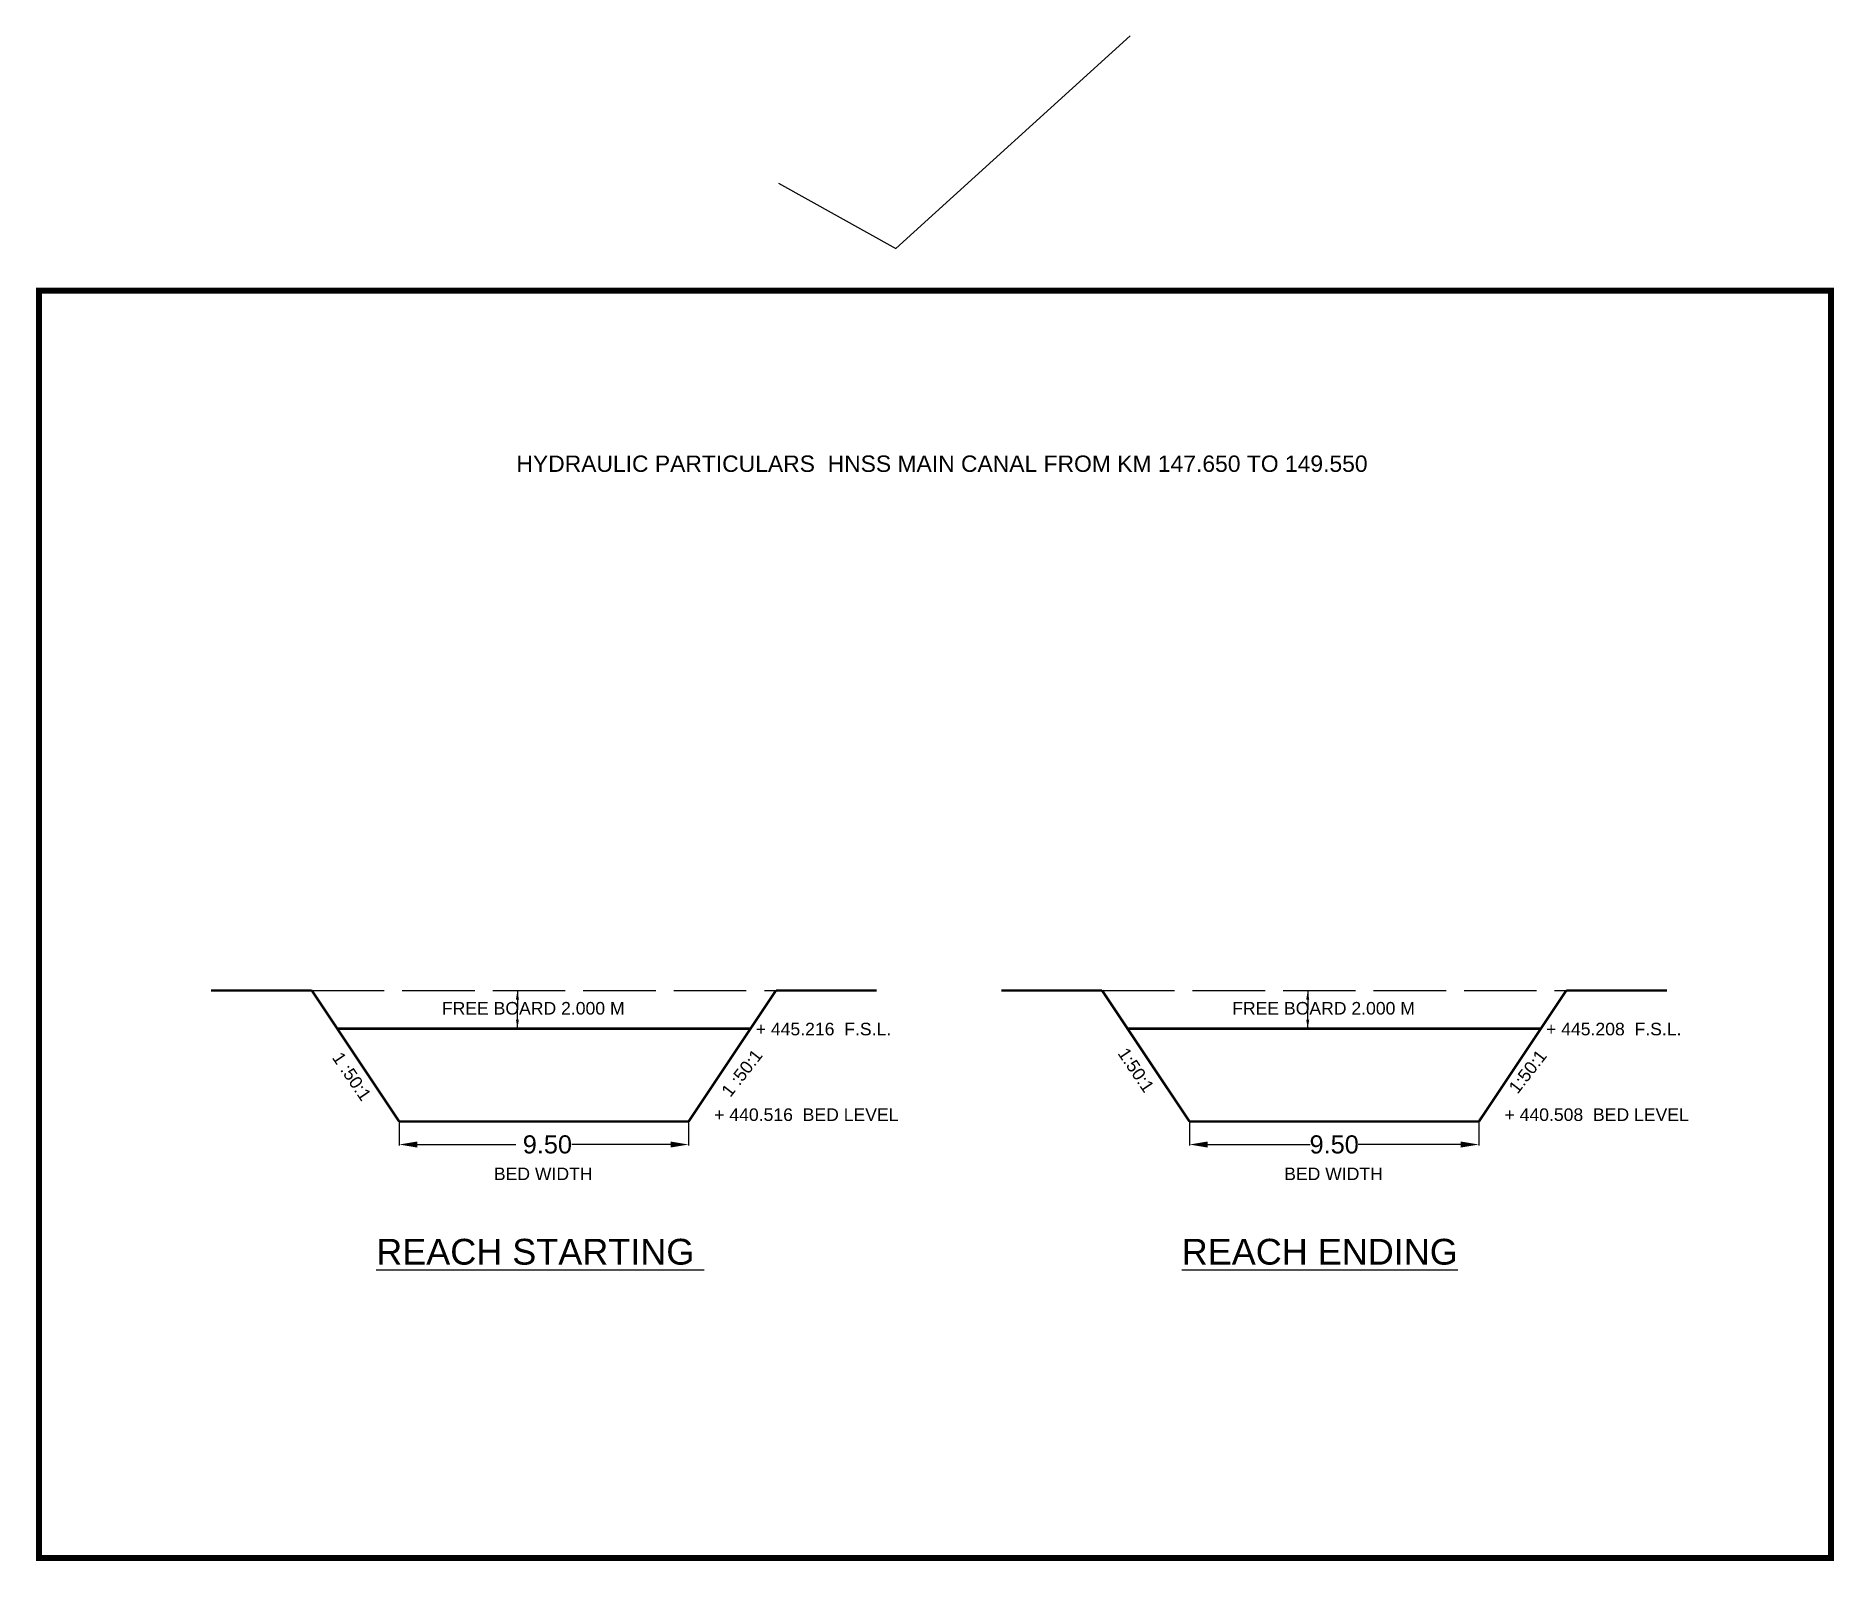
# Model space of a CAD drawing. Header units: millimetres. Extents: x 1115 to 1413, y 1574 to 1826.
import ezdxf

# ---------------------------------------------------------------- set-up
doc = ezdxf.new("R2010")
doc.units = ezdxf.units.MM
doc.linetypes.add('ACAD_ISO02W100', pattern=[15, 12, -3])
doc.layers.add('TEXT', color=5, linetype='Continuous')
doc.styles.get("Standard").update_dxf_attribs({"font": 'arial.ttf'})
doc.dimstyles.get("Standard").update_dxf_attribs({"dimtxt": 0.18, "dimasz": 0.18, "dimexe": 0.18, "dimexo": 0.0625, "dimgap": 0.09, "dimtad": 0, "dimtih": 1, "dimtoh": 1, "dimdec": 4, "dimzin": 0, "dimdsep": 46, "dimtxsty": 'Standard', "dimcen": 0.09, "dimadec": 0, "dimazin": 0, "dimtfac": 1, "dimtdec": 4, "dimtofl": 0, "dimtmove": 0, "dimatfit": 3, "dimfxl": 1, "dimtolj": 1, "dimtzin": 0, "dimarcsym": 0})

# ---------------------------------------------------------------- blocks, each defined once
blk = doc.blocks.new('*D1')
at = {"layer": 'Defpoints', "color": 0, "ltscale": 0.8, "transparency": 16777216}
for p in [(1306.33, 1646.43), (1354.31, 1646.43), (1354.31, 1642.61)]:
    blk.add_point(p, dxfattribs=at)
at = {"layer": 'TEXT', "color": 0, "lineweight": -2, "ltscale": 0.8, "transparency": 16777216}
for p, q in [((1306.33, 1646.37), (1306.33, 1642.43)), ((1354.31, 1646.37), (1354.31, 1642.43)), ((1309.33, 1642.61), (1326.34, 1642.61)), ((1351.31, 1642.61), (1334.3, 1642.61))]:
    blk.add_line(p, q, dxfattribs=at)
at = {"layer": 'TEXT', "color": 0, "ltscale": 0.8, "transparency": 16777216}
for points in [[(1309.33, 1643.11), (1309.33, 1642.11), (1306.33, 1642.61)], [(1351.31, 1643.11), (1351.31, 1642.11), (1354.31, 1642.61)]]:
    blk.add_solid(points, dxfattribs=at)
at = {"layer": 'TEXT', "color": 0, "lineweight": 25, "ltscale": 0.8, "transparency": 16777216, "insert": (1330.32, 1642.61), "char_height": 0.18, "attachment_point": 5}
blk.add_mtext('\\A1;{\\H16.67x;9.50}', dxfattribs=at)
blk = doc.blocks.new('*D2')
at = {"layer": 'Defpoints', "color": 0, "ltscale": 0.8, "transparency": 16777216}
for p in [(1175.35, 1646.43), (1223.33, 1646.43), (1223.33, 1642.61)]:
    blk.add_point(p, dxfattribs=at)
at = {"layer": 'TEXT', "color": 0, "lineweight": -2, "ltscale": 0.8, "transparency": 16777216}
for p, q in [((1175.35, 1646.37), (1175.35, 1642.43)), ((1223.33, 1646.37), (1223.33, 1642.43)), ((1178.35, 1642.61), (1194.69, 1642.61)), ((1220.33, 1642.61), (1203.99, 1642.61))]:
    blk.add_line(p, q, dxfattribs=at)
at = {"layer": 'TEXT', "color": 0, "ltscale": 0.8, "transparency": 16777216}
for points in [[(1178.35, 1643.11), (1178.35, 1642.11), (1175.35, 1642.61)], [(1220.33, 1643.11), (1220.33, 1642.11), (1223.33, 1642.61)]]:
    blk.add_solid(points, dxfattribs=at)
at = {"layer": 'TEXT', "color": 0, "lineweight": 25, "ltscale": 0.8, "transparency": 16777216, "insert": (1199.34, 1642.61), "char_height": 0.18, "attachment_point": 5}
blk.add_mtext('\\A1;{\\H16.67x; 9.50}', dxfattribs=at)

msp = doc.modelspace()

# ---------------------------------------------------------------- linework, layer by layer
msp.add_lwpolyline([(1238.24752, 1801.93521), (1257.67482, 1791.10429), (1296.52942, 1826.30477)])
at = {"layer": 'TEXT', "color": 106, "lineweight": 25, "ltscale": 0.2}
for p, q in [((1175.35329, 1646.43298), (1223.3323, 1646.43298)), ((1306.3323, 1646.43298), (1354.31132, 1646.43298))]:
    msp.add_line(p, q, dxfattribs=at)
at = {"layer": 'TEXT', "lineweight": 25, "ltscale": 0.2, "const_width": 1}
msp.add_lwpolyline([(1115.66414, 1784.09207), (1412.66414, 1784.09207), (1412.66414, 1574.09207), (1115.66414, 1574.09207)], close=True, dxfattribs=at)
at = {"layer": 'TEXT', "color": 106, "lineweight": 25, "ltscale": 0.2, "const_width": 0.41728}
for points in [[(1160.87982, 1668.1318), (1144.18842, 1668.1318)], [(1175.35329, 1646.43298), (1160.87982, 1668.1318)], [(1237.80577, 1668.1318), (1223.3323, 1646.43298), (1237.80577, 1668.1318)], [(1223.3323, 1646.43298), (1237.80577, 1668.1318)], [(1237.80577, 1668.1318), (1254.49717, 1668.1318)], [(1291.85884, 1668.1318), (1275.16744, 1668.1318)], [(1306.3323, 1646.43298), (1291.85884, 1668.1318)], [(1368.78479, 1668.1318), (1354.31132, 1646.43298), (1368.78479, 1668.1318)], [(1354.31132, 1646.43298), (1368.78479, 1668.1318)], [(1368.78479, 1668.1318), (1385.47618, 1668.1318)], [(1223.3323, 1646.43298), (1175.35329, 1646.43298)], [(1354.31132, 1646.43298), (1306.3323, 1646.43298)]]:
    msp.add_lwpolyline(points, dxfattribs=at)
at = {"layer": 'TEXT', "color": 106, "linetype": 'ACAD_ISO02W100', "lineweight": 25}
for points in [[(1160.87982, 1668.1318), (1237.80577, 1668.1318)], [(1291.85884, 1668.1318), (1368.78479, 1668.1318)]]:
    msp.add_lwpolyline(points, dxfattribs=at)
at = {"layer": 'TEXT', "color": 106, "linetype": 'ACAD_ISO02W100', "lineweight": 25, "const_width": 0.41728}
for points in [[(1233.58426, 1661.80286), (1165.10133, 1661.80286)], [(1364.56328, 1661.80286), (1296.08035, 1661.80286)]]:
    msp.add_lwpolyline(points, dxfattribs=at)

# ---------------------------------------------------------------- texts
at = {"layer": 'TEXT', "color": 1, "lineweight": 25, "ltscale": 0.2}
for s, height, p in [('HYDRAULIC PARTICULARS  HNSS MAIN CANAL FROM KM 147.650 TO 149.550', 2.7123522, (1194.79182, 1754.07182)), ('+ 445.216  F.S.L.', 2.0864248, (1234.45481, 1660.70292)), ('+ 445.208  F.S.L.', 2.0864248, (1365.43382, 1660.70292)), ('+ 440.516  BED LEVEL', 2.0864248, (1227.56961, 1646.51523)), ('+ 440.508  BED LEVEL', 2.0864248, (1358.54862, 1646.51523))]:
    msp.add_text(s, height=height, dxfattribs=at).set_placement(p)
at = {"layer": 'TEXT', "color": 106, "lineweight": 25, "ltscale": 0.2}
for s, rotation, p in [('1 :50:1', 304.0770825, (1164.14968, 1657.01491)), ('1 :50:1', 52.0922895, (1230.24095, 1650.31423)), ('1:50:1', 304.0770825, (1294.35128, 1657.72184)), ('1:50:1', 52.0922895, (1360.71463, 1650.86583))]:
    msp.add_text(s, height=2.086425, rotation=rotation, dxfattribs=at).set_placement(p)
for s, height, p in [('BED WIDTH', 2.086425, (1191.05717, 1636.70903)), ('BED WIDTH', 2.086425, (1322.03619, 1636.70903)), ('%%UREACH STARTING ', 4.2719994, (1171.55717, 1622.70903)), ('%%UREACH ENDING', 4.2719994, (1305.05717, 1622.70903))]:
    msp.add_text(s, height=height, dxfattribs=at).set_placement(p)
at = {"layer": 'TEXT', "color": 106, "lineweight": 25, "char_height": 2.0864248, "width": 31.6923716, "attachment_point": 1}
for insert in [(1182.43838, 1666.23098), (1313.41739, 1666.23098)]:
    msp.add_mtext('FREE BOARD 2.000 M', dxfattribs=dict(at, insert=insert))

# ---------------------------------------------------------------- dimensions: what is measured, and where the dimension line sits
at = {"layer": 'TEXT', "color": 106, "lineweight": 25, "ltscale": 0.8}
for p1, p2, text, picture, middle in [((1175.35329, 1646.43298), (1223.3323, 1646.43298), '{\\H16.67x; 9.50}', '*D2', (1199.3428, 1642.60775)), ((1306.3323, 1646.43298), (1354.31132, 1646.43298), '{\\H16.67x;9.50}', '*D1', (1330.32181, 1642.60775))]:
    dim = msp.add_aligned_dim(p1=p1, p2=p2, distance=-3.82523, text=text, dimstyle='Standard', override={"dimasz": 3}, dxfattribs=at)
    dim.commit()
    dim.dimension.update_dxf_attribs({"geometry": picture, "text_midpoint": middle})

# ---------------------------------------------------------------- leaders
at = {"layer": 'TEXT', "color": 106, "lineweight": 25, "ltscale": 0.2}
for points, override in [([(1194.95693, 1668.1318), (1194.95693, 1664.93249)], {"dimasz": 1.5, "dimgap": 0.09, "dimtad": 0}), ([(1325.93594, 1668.1318), (1325.93594, 1664.93249)], {"dimasz": 1.5}), ([(1194.95693, 1661.80286), (1194.95693, 1664.93249)], {"dimasz": 1.5, "dimgap": 0.09, "dimtad": 0}), ([(1325.93594, 1661.80286), (1325.93594, 1664.93249)], {"dimasz": 1.5})]:
    msp.add_leader(points, dimstyle='Standard', override=override, dxfattribs=at)

doc.saveas('drawing.dxf')
